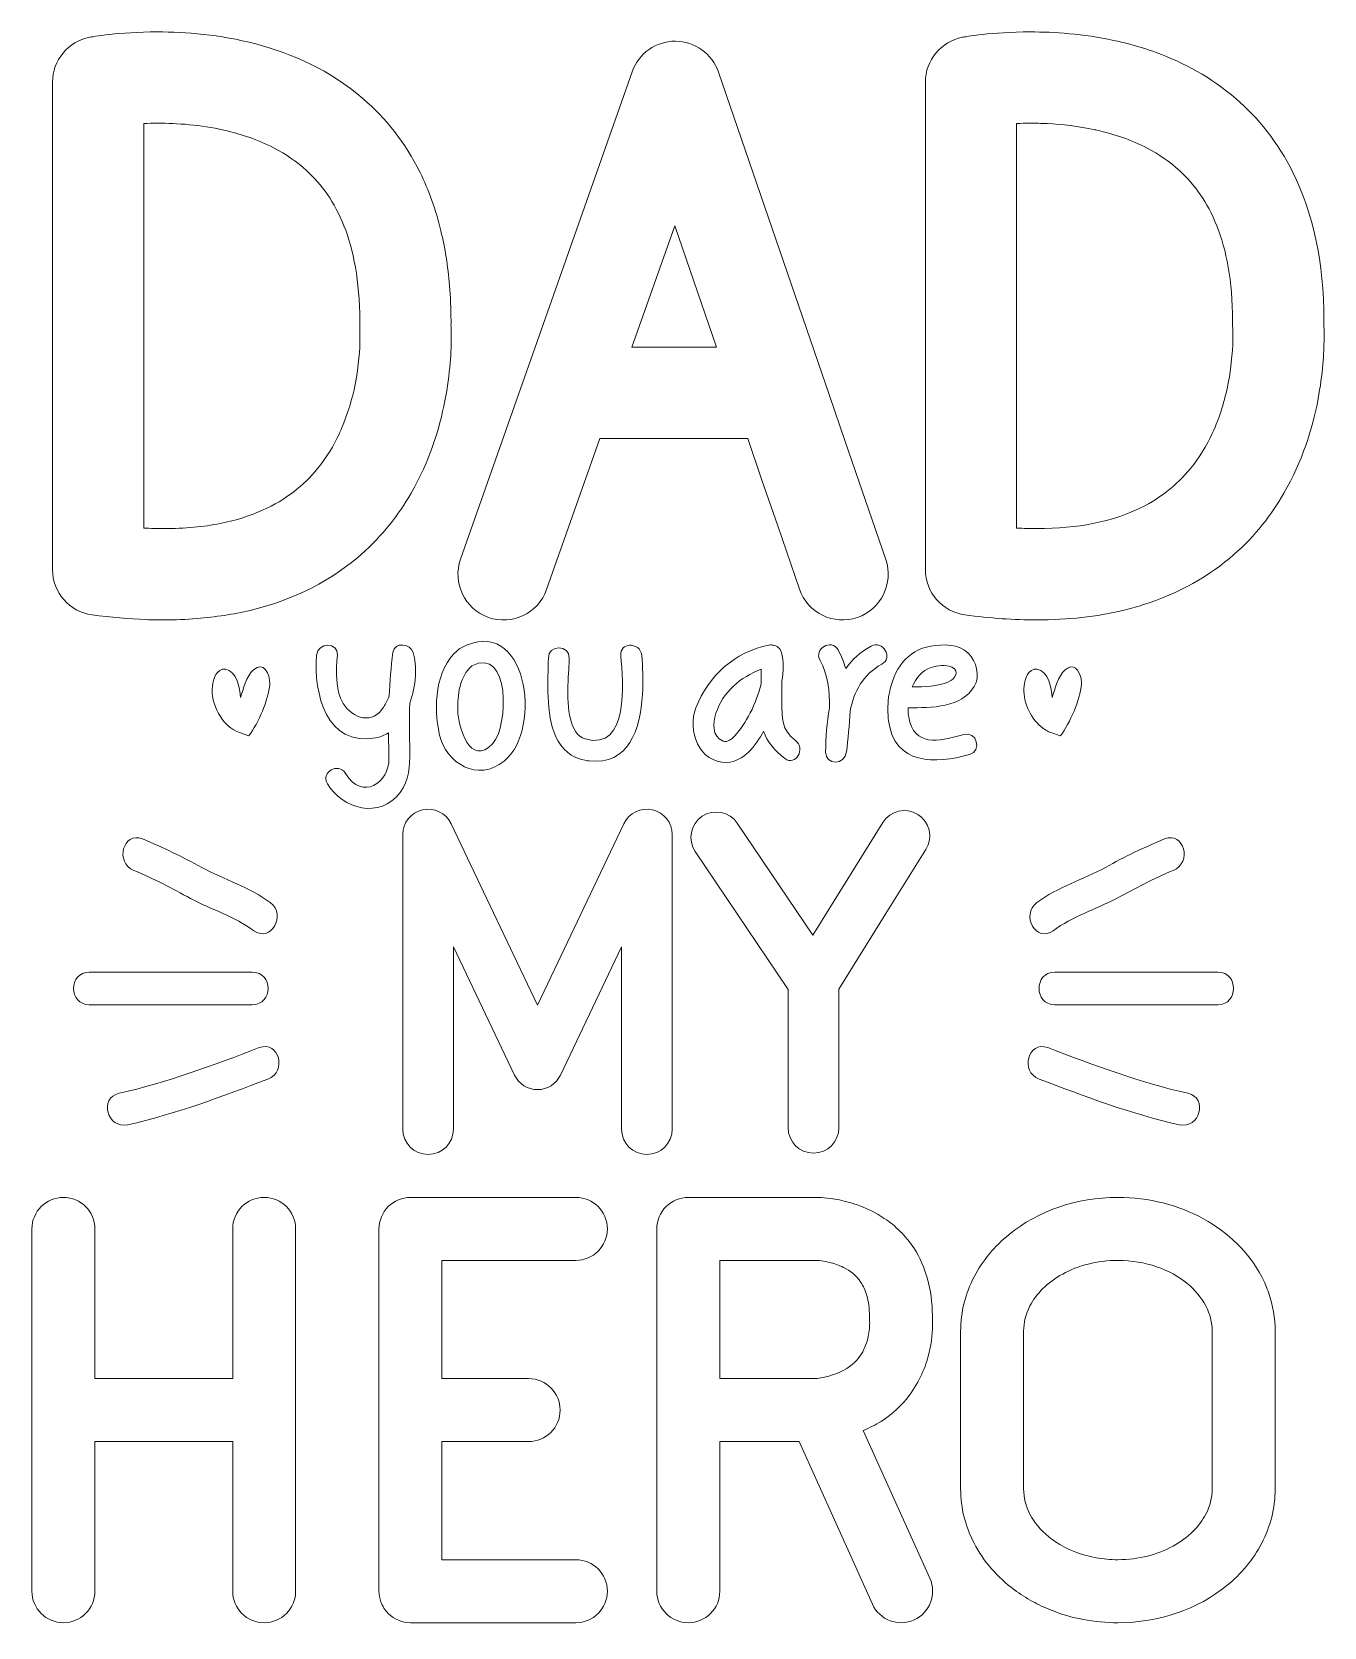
# Model space of a CAD drawing. Header units: millimetres. Extents: x -423 to 423, y -251 to 251.
# Drawn here: x 5.4 to 60.8, y -251 to -182.7 of the extents above; entities that cross this region are included whole.
import ezdxf

# ---------------------------------------------------------------- set-up
doc = ezdxf.new("R2010")
doc.units = ezdxf.units.MM
doc.header["$MEASUREMENT"] = 0
doc.layers.add('Layer 1', color=7, linetype='Continuous')

msp = doc.modelspace()

# ---------------------------------------------------------------- linework, layer by layer
at = {"layer": 'Layer 1', "color": 1, "lineweight": 20}
for points, knots in [([(12.4672, -207.8176), (13.2739, -207.7533), (14.0367, -207.6402), (14.747, -207.4703), (16.6989, -207.006), (18.2898, -206.1449), (19.5039, -205.0761), (20.416, -204.2759), (21.1165, -203.3685), (21.6461, -202.4521), (22.4414, -201.0753), (22.8623, -199.6817), (23.0946, -198.4948), (23.3256, -197.3064), (23.3672, -196.3182), (23.3676, -195.7266), (23.3676, -195.4954), (23.3609, -195.3304), (23.356, -195.233), (23.3563, -195.1774), (23.3571, -195.1221), (23.3571, -195.0648), (23.3571, -194.5416), (23.3323, -194.0405), (23.2921, -193.553), (23.2246, -192.7216), (23.0999, -191.9416), (22.9228, -191.2114), (22.7025, -190.3036), (22.4058, -189.4685), (22.0306, -188.7138), (21.3932, -187.4264), (20.5447, -186.3732), (19.5934, -185.5534), (18.1634, -184.3197), (16.5304, -183.6102), (14.989, -183.2052), (13.4438, -182.8002), (11.9747, -182.6909), (10.7756, -182.6898), (9.1071, -182.6909), (7.9574, -182.9057), (7.8727, -182.9209), (6.9504, -183.0951), (6.2803, -183.9035), (6.2803, -184.8422), (6.2803, -184.8422), (6.2803, -205.723), (6.2803, -205.723), (6.2803, -206.7027), (7.0017, -207.5288), (7.9729, -207.6609), (8.7833, -207.7709), (9.5554, -207.8379), (10.2923, -207.8652), (10.546, -207.8745), (10.7957, -207.8795), (11.0412, -207.8795), (11.5346, -207.8795), (12.0061, -207.8543), (12.4672, -207.8176)], [0, 0, 0, 0, 0.05, 0.05, 0.05, 0.1, 0.1, 0.1, 0.15, 0.15, 0.15, 0.2, 0.2, 0.2, 0.25, 0.25, 0.25, 0.3, 0.3, 0.3, 0.35, 0.35, 0.35, 0.4, 0.4, 0.4, 0.45, 0.45, 0.45, 0.5, 0.5, 0.5, 0.55, 0.55, 0.55, 0.6, 0.6, 0.6, 0.65, 0.65, 0.65, 0.7, 0.7, 0.7, 0.75, 0.75, 0.75, 0.8, 0.8, 0.8, 0.85, 0.85, 0.85, 0.9, 0.9, 0.9, 0.95, 0.95, 0.95, 1, 1, 1, 1]), ([(34.818, -184.4084), (34.5473, -183.6209), (33.8089, -183.0913), (32.9761, -183.0879), (32.1435, -183.0844), (31.4005, -183.608), (31.1236, -184.3935), (31.1236, -184.3935), (23.7657, -205.2742), (23.7657, -205.2742), (23.4066, -206.2927), (23.9411, -207.4095), (24.96, -207.7686), (25.9788, -208.1275), (27.0954, -207.5926), (27.4543, -206.5741), (27.4543, -206.5741), (29.7336, -200.1066), (29.7336, -200.1066), (29.7336, -200.1066), (36.0711, -200.1066), (36.0711, -200.1066), (36.0711, -200.1066), (36.6818, -201.8862), (36.6818, -201.8862), (36.6818, -201.8862), (37.3574, -203.8545), (37.3574, -203.8545), (37.3574, -203.8545), (38.286, -206.5589), (38.286, -206.5589), (38.6364, -207.5804), (39.7492, -208.1245), (40.7704, -207.7738), (41.7923, -207.4232), (42.336, -206.3107), (41.9853, -205.2891), (41.9853, -205.2891), (40.2526, -200.2411), (40.2526, -200.2411), (40.2526, -200.2411), (39.5764, -198.2711), (39.5764, -198.2711), (39.5764, -198.2711), (34.818, -184.4084), (34.818, -184.4084)], [0, 0, 0, 0, 0.0666667, 0.0666667, 0.0666667, 0.1333333, 0.1333333, 0.1333333, 0.2, 0.2, 0.2, 0.2666667, 0.2666667, 0.2666667, 0.3333333, 0.3333333, 0.3333333, 0.4, 0.4, 0.4, 0.4666667, 0.4666667, 0.4666667, 0.5333333, 0.5333333, 0.5333333, 0.6, 0.6, 0.6, 0.6666667, 0.6666667, 0.6666667, 0.7333333, 0.7333333, 0.7333333, 0.8, 0.8, 0.8, 0.8666667, 0.8666667, 0.8666667, 0.9333333, 0.9333333, 0.9333333, 1, 1, 1, 1]), ([(59.0504, -202.4528), (59.8454, -201.076), (60.2661, -199.6829), (60.4983, -198.4956), (60.5169, -198.404), (60.5315, -198.3157), (60.5462, -198.2262), (60.7337, -197.1594), (60.7714, -196.2732), (60.7714, -195.7271), (60.7714, -195.4959), (60.7651, -195.3309), (60.7599, -195.2332), (60.7606, -195.1776), (60.7606, -195.1223), (60.7606, -195.0643), (60.7625, -192.5409), (60.2878, -190.4314), (59.435, -188.7136), (58.7977, -187.4264), (57.9492, -186.3729), (56.9979, -185.5534), (55.9297, -184.6317), (54.7485, -184.0035), (53.577, -183.5751), (53.18, -183.4301), (52.784, -183.3077), (52.394, -183.2049), (52.1778, -183.1484), (51.9643, -183.0991), (51.752, -183.0532), (50.4441, -182.7731), (49.212, -182.6906), (48.1808, -182.6898), (46.5122, -182.6909), (45.3628, -182.9057), (45.278, -182.9209), (44.3557, -183.0951), (43.6855, -183.9035), (43.6855, -184.8422), (43.6855, -184.8422), (43.6855, -205.723), (43.6855, -205.723), (43.6855, -206.7027), (44.4072, -207.5288), (45.3781, -207.6609), (46.4674, -207.8087), (47.4882, -207.8793), (48.4465, -207.8793), (49.8036, -207.8795), (51.036, -207.7372), (52.1517, -207.4703), (52.4391, -207.4021), (52.7159, -207.3225), (52.9873, -207.2375), (54.5614, -206.7457), (55.8724, -205.988), (56.9079, -205.0763), (57.82, -204.2764), (58.5206, -203.3692), (59.0504, -202.4528)], [0, 0, 0, 0, 0.05, 0.05, 0.05, 0.1, 0.1, 0.1, 0.15, 0.15, 0.15, 0.2, 0.2, 0.2, 0.25, 0.25, 0.25, 0.3, 0.3, 0.3, 0.35, 0.35, 0.35, 0.4, 0.4, 0.4, 0.45, 0.45, 0.45, 0.5, 0.5, 0.5, 0.55, 0.55, 0.55, 0.6, 0.6, 0.6, 0.65, 0.65, 0.65, 0.7, 0.7, 0.7, 0.75, 0.75, 0.75, 0.8, 0.8, 0.8, 0.85, 0.85, 0.85, 0.9, 0.9, 0.9, 0.95, 0.95, 0.95, 1, 1, 1, 1]), ([(10.1914, -203.9437), (10.1914, -203.9437), (10.1914, -186.6132), (10.1914, -186.6132), (10.3765, -186.6062), (10.5691, -186.6008), (10.7756, -186.6011), (11.6229, -186.6005), (12.6281, -186.6737), (13.6227, -186.897), (14.3693, -187.064), (15.1075, -187.3142), (15.781, -187.6661), (16.2867, -187.9305), (16.7558, -188.2508), (17.18, -188.641), (17.8155, -189.2284), (18.358, -189.9684), (18.7687, -190.9936), (19.1759, -192.0181), (19.4453, -193.3412), (19.4458, -195.0648), (19.4458, -195.1293), (19.4453, -195.1968), (19.4449, -195.2672), (19.4449, -195.2672), (19.4494, -195.4168), (19.4494, -195.4168), (19.4494, -195.4168), (19.4499, -195.4251), (19.4499, -195.4251), (19.4504, -195.4341), (19.4513, -195.454), (19.4531, -195.4959), (19.4548, -195.5487), (19.4563, -195.6267), (19.4563, -195.7266), (19.4563, -195.7591), (19.4557, -195.7974), (19.4553, -195.834), (19.4504, -196.2595), (19.4106, -196.9715), (19.2475, -197.7881), (19.1287, -198.3875), (18.939, -199.039), (18.6651, -199.6754), (18.6346, -199.7459), (18.6082, -199.8173), (18.5756, -199.8872), (18.3309, -200.4145), (18.0239, -200.9252), (17.6401, -201.3942), (17.343, -201.7556), (17.0021, -202.0936), (16.6003, -202.4005), (16.221, -202.6906), (15.7869, -202.9538), (15.2808, -203.1815), (14.7607, -203.4141), (14.1603, -203.6102), (13.4618, -203.7485), (12.76, -203.8874), (11.9593, -203.968), (11.0412, -203.9686), (10.7693, -203.9686), (10.4837, -203.9586), (10.1914, -203.9437)], [0, 0, 0, 0, 0.0454545, 0.0454545, 0.0454545, 0.0909091, 0.0909091, 0.0909091, 0.1363636, 0.1363636, 0.1363636, 0.1818182, 0.1818182, 0.1818182, 0.2272727, 0.2272727, 0.2272727, 0.2727273, 0.2727273, 0.2727273, 0.3181818, 0.3181818, 0.3181818, 0.3636364, 0.3636364, 0.3636364, 0.4090909, 0.4090909, 0.4090909, 0.4545455, 0.4545455, 0.4545455, 0.5, 0.5, 0.5, 0.5454545, 0.5454545, 0.5454545, 0.5909091, 0.5909091, 0.5909091, 0.6363636, 0.6363636, 0.6363636, 0.6818182, 0.6818182, 0.6818182, 0.7272727, 0.7272727, 0.7272727, 0.7727273, 0.7727273, 0.7727273, 0.8181818, 0.8181818, 0.8181818, 0.8636364, 0.8636364, 0.8636364, 0.9090909, 0.9090909, 0.9090909, 0.9545455, 0.9545455, 0.9545455, 1, 1, 1, 1]), ([(56.6515, -197.7891), (56.5191, -198.4548), (56.306, -199.1859), (55.9797, -199.8879), (55.735, -200.4153), (55.4281, -200.9257), (55.0443, -201.3947), (54.4664, -202.0975), (53.7272, -202.7128), (52.6855, -203.1818), (51.643, -203.6476), (50.2784, -203.9677), (48.4465, -203.9684), (48.1748, -203.9684), (47.8889, -203.9586), (47.5966, -203.9435), (47.5966, -203.9435), (47.5966, -186.6132), (47.5966, -186.6132), (47.7818, -186.6062), (47.9744, -186.6008), (48.1808, -186.6011), (48.4093, -186.6008), (48.6508, -186.6075), (48.8992, -186.6195), (49.5432, -186.6511), (50.2408, -186.7301), (50.9368, -186.8802), (50.9672, -186.8866), (50.9973, -186.8904), (51.0276, -186.897), (51.7739, -187.064), (52.5121, -187.314), (53.1852, -187.6661), (53.6911, -187.9303), (54.1607, -188.2506), (54.5846, -188.6408), (55.2198, -189.2282), (55.7625, -189.9681), (56.1724, -190.9933), (56.5802, -192.0176), (56.8496, -193.3406), (56.8496, -195.0643), (56.8496, -195.1275), (56.8494, -195.1946), (56.8487, -195.2649), (56.8487, -195.2649), (56.8533, -195.4166), (56.8533, -195.4166), (56.8533, -195.4166), (56.8536, -195.4251), (56.8536, -195.4251), (56.8543, -195.4339), (56.8553, -195.454), (56.8571, -195.4959), (56.8588, -195.5489), (56.8603, -195.6269), (56.8603, -195.7271), (56.861, -196.1337), (56.8286, -196.9019), (56.6515, -197.7891)], [0, 0, 0, 0, 0.05, 0.05, 0.05, 0.1, 0.1, 0.1, 0.15, 0.15, 0.15, 0.2, 0.2, 0.2, 0.25, 0.25, 0.25, 0.3, 0.3, 0.3, 0.35, 0.35, 0.35, 0.4, 0.4, 0.4, 0.45, 0.45, 0.45, 0.5, 0.5, 0.5, 0.55, 0.55, 0.55, 0.6, 0.6, 0.6, 0.65, 0.65, 0.65, 0.7, 0.7, 0.7, 0.75, 0.75, 0.75, 0.8, 0.8, 0.8, 0.85, 0.85, 0.85, 0.9, 0.9, 0.9, 0.95, 0.95, 0.95, 1, 1, 1, 1]), ([(31.1117, -196.1954), (31.1117, -196.1954), (32.9437, -190.9958), (32.9437, -190.9958), (32.9437, -190.9958), (34.7283, -196.1954), (34.7283, -196.1954), (34.7283, -196.1954), (31.1117, -196.1954), (31.1117, -196.1954)], [0, 0, 0, 0, 0.3333333, 0.3333333, 0.3333333, 0.6666667, 0.6666667, 0.6666667, 1, 1, 1, 1]), ([(22.856, -212.7633), (23.134, -214.0502), (24.5238, -214.8339), (25.6321, -213.9283), (27.3334, -212.538), (26.5923, -207.5492), (23.7652, -209.084), (23.7126, -209.1128), (23.6724, -209.1477), (23.6393, -209.1851), (22.6664, -209.9815), (22.6121, -211.6331), (22.856, -212.7633)], [0, 0, 0, 0, 0.25, 0.25, 0.25, 0.5, 0.5, 0.5, 0.75, 0.75, 0.75, 1, 1, 1, 1]), ([(21.7331, -209.2726), (21.6142, -208.888), (20.9341, -208.8043), (20.8698, -209.2726), (20.7838, -209.8991), (20.7318, -210.5239), (20.7014, -211.1509), (20.6344, -211.3103), (20.5576, -211.4635), (20.4751, -211.6032), (20.0168, -212.3802), (19.1394, -212.11), (18.7366, -211.4547), (18.3757, -210.8681), (18.439, -210.0457), (18.4889, -209.3914), (18.5325, -208.8153), (17.6368, -208.8195), (17.5934, -209.3914), (17.4676, -211.044), (18.0151, -213.3106), (20.1382, -212.9318), (20.3333, -212.8969), (20.5103, -212.8191), (20.6725, -212.7136), (20.6785, -213.0791), (20.6923, -213.4442), (20.6974, -213.8097), (20.7129, -214.8467), (19.5536, -215.648), (18.8338, -214.4505), (18.5365, -213.9565), (17.7624, -214.4065), (18.0604, -214.9029), (18.6995, -215.9657), (20.3166, -216.4416), (21.1754, -215.2703), (21.5638, -214.7402), (21.5981, -214.1556), (21.5886, -213.515), (21.5786, -212.8206), (21.5699, -212.1313), (21.588, -211.4429), (21.8585, -210.7003), (21.9098, -209.8451), (21.7331, -209.2726)], [0, 0, 0, 0, 0.0666667, 0.0666667, 0.0666667, 0.1333333, 0.1333333, 0.1333333, 0.2, 0.2, 0.2, 0.2666667, 0.2666667, 0.2666667, 0.3333333, 0.3333333, 0.3333333, 0.4, 0.4, 0.4, 0.4666667, 0.4666667, 0.4666667, 0.5333333, 0.5333333, 0.5333333, 0.6, 0.6, 0.6, 0.6666667, 0.6666667, 0.6666667, 0.7333333, 0.7333333, 0.7333333, 0.8, 0.8, 0.8, 0.8666667, 0.8666667, 0.8666667, 0.9333333, 0.9333333, 0.9333333, 1, 1, 1, 1]), ([(24.2511, -209.8408), (25.8927, -208.997), (25.8336, -212.4311), (25.1461, -213.1747), (24.1761, -214.2244), (23.66, -212.4331), (23.6438, -211.7687), (23.6273, -211.0958), (23.7206, -210.3048), (24.2511, -209.8408)], [0, 0, 0, 0, 0.3333333, 0.3333333, 0.3333333, 0.6666667, 0.6666667, 0.6666667, 1, 1, 1, 1]), ([(31.5282, -209.3914), (31.5009, -209.0914), (31.2401, -208.9494), (31.0063, -208.9646), (30.7962, -208.9785), (30.6077, -209.1191), (30.6327, -209.3914), (30.6337, -209.4021), (30.6347, -209.4146), (30.6357, -209.4255), (30.7317, -210.4892), (30.9926, -213.5137), (29.1098, -212.9762), (28.7642, -212.8775), (28.5742, -212.5435), (28.4718, -212.1161), (28.2669, -211.2618), (28.419, -210.0277), (28.4229, -209.5109), (28.4273, -208.9331), (27.5317, -208.9336), (27.5276, -209.5109), (27.5206, -210.4419), (27.3943, -211.9012), (27.8518, -212.8872), (28.0908, -213.4025), (28.4868, -213.7908), (29.1484, -213.9017), (29.1913, -213.9087), (29.2319, -213.9124), (29.2732, -213.9175), (30.9674, -214.123), (31.4652, -212.5662), (31.5598, -211.0776), (31.5991, -210.4596), (31.5697, -209.8537), (31.5282, -209.3914)], [0, 0, 0, 0, 0.0833333, 0.0833333, 0.0833333, 0.1666667, 0.1666667, 0.1666667, 0.25, 0.25, 0.25, 0.3333333, 0.3333333, 0.3333333, 0.4166667, 0.4166667, 0.4166667, 0.5, 0.5, 0.5, 0.5833333, 0.5833333, 0.5833333, 0.6666667, 0.6666667, 0.6666667, 0.75, 0.75, 0.75, 0.8333333, 0.8333333, 0.8333333, 0.9166667, 0.9166667, 0.9166667, 1, 1, 1, 1]), ([(37.5208, -209.2726), (37.4689, -209.0824), (37.3241, -208.9838), (37.1671, -208.9611), (37.107, -208.9476), (37.0413, -208.9459), (36.9702, -208.9598), (35.5075, -209.2459), (34.3961, -210.2687), (33.8491, -211.6389), (33.463, -212.6045), (33.9956, -214.0243), (35.182, -213.9792), (35.8991, -213.952), (36.4076, -213.2819), (36.7507, -212.6452), (36.9049, -213.112), (37.2189, -213.4786), (37.6662, -213.8138), (38.1288, -214.1609), (38.5741, -213.3828), (38.1183, -213.0409), (37.5137, -212.5874), (37.5366, -212.0847), (37.5366, -211.3983), (37.5366, -211.0991), (37.5366, -210.7995), (37.5366, -210.4999), (37.6111, -210.0788), (37.6256, -209.6565), (37.5208, -209.2726)], [0, 0, 0, 0, 0.1, 0.1, 0.1, 0.2, 0.2, 0.2, 0.3, 0.3, 0.3, 0.4, 0.4, 0.4, 0.5, 0.5, 0.5, 0.6, 0.6, 0.6, 0.7, 0.7, 0.7, 0.8, 0.8, 0.8, 0.9, 0.9, 0.9, 1, 1, 1, 1]), ([(39.4092, -213.5356), (39.4023, -214.1265), (40.2407, -214.0941), (40.3046, -213.5356), (40.3684, -212.9789), (40.4377, -212.3838), (40.4551, -211.7875), (40.6274, -210.9603), (40.9987, -210.2148), (41.8119, -209.7783), (42.3202, -209.5046), (41.8682, -208.7317), (41.3598, -209.005), (40.894, -209.2553), (40.541, -209.5846), (40.2693, -209.9647), (40.191, -209.6878), (40.0854, -209.4197), (39.943, -209.1654), (39.661, -208.6618), (38.8874, -209.1131), (39.1697, -209.6175), (39.506, -210.2183), (39.592, -210.9374), (39.5782, -211.6628), (39.4564, -212.2719), (39.4167, -212.9135), (39.4092, -213.5356)], [0, 0, 0, 0, 0.1111111, 0.1111111, 0.1111111, 0.2222222, 0.2222222, 0.2222222, 0.3333333, 0.3333333, 0.3333333, 0.4444444, 0.4444444, 0.4444444, 0.5555556, 0.5555556, 0.5555556, 0.6666667, 0.6666667, 0.6666667, 0.7777778, 0.7777778, 0.7777778, 0.8888889, 0.8888889, 0.8888889, 1, 1, 1, 1]), ([(45.7752, -210.7335), (46.0418, -210.2774), (45.8767, -209.6564), (45.5197, -209.3059), (45.1062, -208.9013), (44.4505, -208.912), (43.9237, -208.9985), (42.8825, -209.1691), (42.3222, -210.0434), (42.1426, -211.0049), (42.1179, -211.0679), (42.1069, -211.1367), (42.1097, -211.2053), (42.0656, -211.5412), (42.0659, -211.8821), (42.1077, -212.2033), (42.3537, -214.0932), (44.1234, -214.061), (45.5698, -213.6486), (46.124, -213.4905), (45.888, -212.6264), (45.3312, -212.7853), (44.4929, -213.0243), (43.3457, -213.3667), (43.0228, -212.2584), (42.968, -212.0707), (42.9425, -211.8578), (42.945, -211.6394), (43.9439, -211.6506), (45.2506, -211.6318), (45.7752, -210.7335)], [0, 0, 0, 0, 0.1, 0.1, 0.1, 0.2, 0.2, 0.2, 0.3, 0.3, 0.3, 0.4, 0.4, 0.4, 0.5, 0.5, 0.5, 0.6, 0.6, 0.6, 0.7, 0.7, 0.7, 0.8, 0.8, 0.8, 0.9, 0.9, 0.9, 1, 1, 1, 1]), ([(14.6956, -212.8418), (15.1086, -212.297), (15.5245, -211.2962), (15.5967, -210.636), (15.599, -210.1798), (15.3293, -209.6317), (14.894, -210.0162), (14.5738, -210.2884), (14.4561, -210.8571), (14.34, -211.1984), (14.3193, -210.8105), (14.1868, -210.0807), (13.6858, -209.9863), (13.3217, -209.9389), (13.159, -210.4165), (13.135, -210.7128), (13.0391, -211.4414), (13.5353, -212.4473), (14.2859, -212.7022), (14.2859, -212.7022), (14.6956, -212.8418), (14.6956, -212.8418)], [0, 0, 0, 0, 0.1428571, 0.1428571, 0.1428571, 0.2857143, 0.2857143, 0.2857143, 0.4285714, 0.4285714, 0.4285714, 0.5714286, 0.5714286, 0.5714286, 0.7142857, 0.7142857, 0.7142857, 0.8571429, 0.8571429, 0.8571429, 1, 1, 1, 1]), ([(49.4764, -212.8418), (49.8899, -212.297), (50.3057, -211.2962), (50.3776, -210.636), (50.3783, -210.5555), (50.3696, -210.4723), (50.3539, -210.3918), (50.2799, -210.0154), (50.0332, -209.6995), (49.675, -210.0162), (49.3543, -210.2884), (49.2364, -210.8571), (49.1209, -211.1984), (49.1001, -210.8105), (48.968, -210.0807), (48.4661, -209.9863), (48.1025, -209.9389), (47.9405, -210.4165), (47.9159, -210.7128), (47.8401, -211.2897), (48.1384, -212.0343), (48.6368, -212.4485), (48.7684, -212.5574), (48.9102, -212.6489), (49.0666, -212.7022), (49.0666, -212.7022), (49.4764, -212.8418), (49.4764, -212.8418)], [0, 0, 0, 0, 0.1111111, 0.1111111, 0.1111111, 0.2222222, 0.2222222, 0.2222222, 0.3333333, 0.3333333, 0.3333333, 0.4444444, 0.4444444, 0.4444444, 0.5555556, 0.5555556, 0.5555556, 0.6666667, 0.6666667, 0.6666667, 0.7777778, 0.7777778, 0.7777778, 0.8888889, 0.8888889, 0.8888889, 1, 1, 1, 1]), ([(36.6413, -210.6144), (36.4596, -211.4536), (35.9721, -212.3498), (35.523, -212.8378), (35.4086, -212.9622), (35.2016, -213.1488), (35.0148, -213.0697), (34.52, -212.8585), (34.5848, -212.2915), (34.712, -211.877), (34.9872, -210.9804), (35.7782, -210.317), (36.6413, -209.9915), (36.6413, -210.1992), (36.6413, -210.4067), (36.6413, -210.6144)], [0, 0, 0, 0, 0.2, 0.2, 0.2, 0.4, 0.4, 0.4, 0.6, 0.6, 0.6, 0.8, 0.8, 0.8, 1, 1, 1, 1]), ([(43.9292, -209.919), (44.1951, -209.8308), (44.5463, -209.786), (44.8117, -209.9011), (45.1897, -210.0651), (44.948, -210.4227), (44.6799, -210.5318), (44.2004, -210.7265), (43.6529, -210.7485), (43.1217, -210.7454), (43.2805, -210.3626), (43.5476, -210.0459), (43.9292, -209.919)], [0, 0, 0, 0, 0.25, 0.25, 0.25, 0.5, 0.5, 0.5, 0.75, 0.75, 0.75, 1, 1, 1, 1]), ([(23.3575, -216.6068), (23.1389, -216.1482), (22.6329, -215.9025), (22.1369, -216.0143), (21.6406, -216.1265), (21.2898, -216.5661), (21.2898, -217.0745), (21.2898, -217.0745), (21.2898, -229.6913), (21.2898, -229.6913), (21.2898, -230.2916), (21.7762, -230.7784), (22.3767, -230.7784), (22.977, -230.7784), (23.4634, -230.2916), (23.4634, -229.6913), (23.4634, -229.6913), (23.4634, -221.8817), (23.4634, -221.8817), (23.4634, -221.8817), (26.0821, -227.3792), (26.0821, -227.3792), (26.2623, -227.7576), (26.6441, -227.9981), (27.0633, -227.9981), (27.4827, -227.9981), (27.8639, -227.7576), (28.0444, -227.3792), (28.0444, -227.3792), (30.6636, -221.8817), (30.6636, -221.8817), (30.6636, -221.8817), (30.6636, -229.6913), (30.6636, -229.6913), (30.6636, -230.2916), (31.1501, -230.7784), (31.7504, -230.7784), (32.3506, -230.7784), (32.8373, -230.2916), (32.8373, -229.6913), (32.8373, -229.6913), (32.8373, -217.0745), (32.8373, -217.0745), (32.8373, -216.5661), (32.4861, -216.1265), (31.99, -216.0143), (31.494, -215.9025), (30.9881, -216.1482), (30.7691, -216.6068), (30.7691, -216.6068), (27.0633, -224.3852), (27.0633, -224.3852), (27.0633, -224.3852), (24.7512, -219.5327), (24.7512, -219.5327), (24.7512, -219.5327), (23.9164, -217.7801), (23.9164, -217.7801), (23.9164, -217.7801), (23.3575, -216.6068), (23.3575, -216.6068)], [0, 0, 0, 0, 0.05, 0.05, 0.05, 0.1, 0.1, 0.1, 0.15, 0.15, 0.15, 0.2, 0.2, 0.2, 0.25, 0.25, 0.25, 0.3, 0.3, 0.3, 0.35, 0.35, 0.35, 0.4, 0.4, 0.4, 0.45, 0.45, 0.45, 0.5, 0.5, 0.5, 0.55, 0.55, 0.55, 0.6, 0.6, 0.6, 0.65, 0.65, 0.65, 0.7, 0.7, 0.7, 0.75, 0.75, 0.75, 0.8, 0.8, 0.8, 0.85, 0.85, 0.85, 0.9, 0.9, 0.9, 0.95, 0.95, 0.95, 1, 1, 1, 1]), ([(41.9919, -220.4597), (41.9919, -220.4597), (43.7059, -217.7086), (43.7059, -217.7086), (44.0234, -217.1996), (43.868, -216.5297), (43.3582, -216.212), (42.8491, -215.8949), (42.1787, -216.0499), (41.8614, -216.5597), (41.8614, -216.5597), (38.855, -221.3841), (38.855, -221.3841), (38.855, -221.3841), (35.6255, -216.5865), (35.6255, -216.5865), (35.2903, -216.0882), (34.6149, -215.9569), (34.117, -216.2918), (33.6192, -216.6274), (33.4874, -217.3023), (33.8226, -217.8005), (33.8226, -217.8005), (33.8221, -217.8005), (33.8221, -217.8005), (33.8221, -217.8005), (37.803, -223.714), (37.803, -223.714), (37.803, -223.714), (37.803, -229.6319), (37.803, -229.6319), (37.803, -230.2323), (38.2895, -230.7191), (38.8899, -230.7191), (39.4902, -230.7191), (39.9767, -230.2323), (39.9767, -229.6319), (39.9767, -229.6319), (39.9767, -223.693), (39.9767, -223.693), (39.9767, -223.693), (41.9919, -220.4597), (41.9919, -220.4597)], [0, 0, 0, 0, 0.0714286, 0.0714286, 0.0714286, 0.1428571, 0.1428571, 0.1428571, 0.2142857, 0.2142857, 0.2142857, 0.2857143, 0.2857143, 0.2857143, 0.3571429, 0.3571429, 0.3571429, 0.4285714, 0.4285714, 0.4285714, 0.5, 0.5, 0.5, 0.5714286, 0.5714286, 0.5714286, 0.6428571, 0.6428571, 0.6428571, 0.7142857, 0.7142857, 0.7142857, 0.7857143, 0.7857143, 0.7857143, 0.8571429, 0.8571429, 0.8571429, 0.9285714, 0.9285714, 0.9285714, 1, 1, 1, 1]), ([(10.1368, -217.2621), (9.3002, -216.9259), (8.9408, -218.2778), (9.7655, -218.6089), (10.611, -218.9489), (11.3965, -219.3777), (12.196, -219.8096), (13.096, -220.2964), (14.0798, -220.5739), (14.9062, -221.1927), (15.6282, -221.7331), (16.3232, -220.5197), (15.6115, -219.9869), (14.7223, -219.3209), (13.6425, -219.005), (12.6716, -218.4793), (11.8412, -218.0303), (11.0137, -217.6149), (10.1368, -217.2621)], [0, 0, 0, 0, 0.1666667, 0.1666667, 0.1666667, 0.3333333, 0.3333333, 0.3333333, 0.5, 0.5, 0.5, 0.6666667, 0.6666667, 0.6666667, 0.8333333, 0.8333333, 0.8333333, 1, 1, 1, 1]), ([(53.9348, -217.2621), (53.0588, -217.6143), (52.2267, -218.0238), (51.4006, -218.4793), (50.4317, -219.0128), (49.3513, -219.3196), (48.4601, -219.9869), (47.7486, -220.5202), (48.4434, -221.7331), (49.1654, -221.1927), (49.9893, -220.5752), (50.972, -220.2843), (51.8761, -219.8096), (52.6817, -219.3872), (53.459, -218.9502), (54.3062, -218.6089), (55.1308, -218.2772), (54.7712, -216.9259), (53.9348, -217.2621)], [0, 0, 0, 0, 0.1666667, 0.1666667, 0.1666667, 0.3333333, 0.3333333, 0.3333333, 0.5, 0.5, 0.5, 0.6666667, 0.6666667, 0.6666667, 0.8333333, 0.8333333, 0.8333333, 1, 1, 1, 1]), ([(7.8554, -224.3616), (10.1834, -224.3616), (12.5115, -224.3616), (14.8394, -224.3616), (15.7403, -224.3616), (15.7403, -222.9644), (14.8394, -222.9644), (12.5115, -222.9644), (10.1834, -222.9644), (7.8554, -222.9644), (6.9548, -222.9644), (6.9548, -224.3616), (7.8554, -224.3616)], [0, 0, 0, 0, 0.25, 0.25, 0.25, 0.5, 0.5, 0.5, 0.75, 0.75, 0.75, 1, 1, 1, 1]), ([(49.2317, -224.3616), (51.5598, -224.3616), (53.8877, -224.3616), (56.2161, -224.3616), (57.1168, -224.3616), (57.1168, -222.9644), (56.2161, -222.9644), (53.8877, -222.9644), (51.5598, -222.9644), (49.2317, -222.9644), (48.331, -222.9644), (48.331, -224.3616), (49.2317, -224.3616)], [0, 0, 0, 0, 0.25, 0.25, 0.25, 0.5, 0.5, 0.5, 0.75, 0.75, 0.75, 1, 1, 1, 1]), ([(9.508, -229.5037), (11.5296, -229.0533), (13.5804, -228.282), (15.514, -227.5483), (16.3477, -227.2325), (15.9863, -225.8813), (15.1427, -226.2015), (13.209, -226.9352), (11.1583, -227.7065), (9.1366, -228.157), (8.2574, -228.3528), (8.6306, -229.6996), (9.508, -229.5037)], [0, 0, 0, 0, 0.25, 0.25, 0.25, 0.5, 0.5, 0.5, 0.75, 0.75, 0.75, 1, 1, 1, 1]), ([(48.5573, -227.5483), (50.4912, -228.282), (52.5415, -229.0533), (54.5633, -229.5037), (55.4408, -229.6996), (55.8136, -228.3528), (54.9346, -228.157), (52.9128, -227.7065), (50.8625, -226.9352), (48.9287, -226.2015), (48.0848, -225.8819), (47.7237, -227.2325), (48.5573, -227.5483)], [0, 0, 0, 0, 0.25, 0.25, 0.25, 0.5, 0.5, 0.5, 0.75, 0.75, 0.75, 1, 1, 1, 1]), ([(8.0952, -233.9664), (8.0952, -233.2213), (7.4909, -232.6171), (6.7458, -232.6171), (6.0001, -232.6171), (5.3962, -233.2213), (5.3962, -233.9664), (5.3962, -233.9664), (5.3962, -249.486), (5.3962, -249.486), (5.3962, -250.2312), (6.0001, -250.8353), (6.7458, -250.8353), (7.4909, -250.8353), (8.0952, -250.2312), (8.0952, -249.486), (8.0952, -249.486), (8.0952, -243.0742), (8.0952, -243.0742), (8.0952, -243.0742), (14.0003, -243.0742), (14.0003, -243.0742), (14.0003, -243.0742), (14.0003, -249.486), (14.0003, -249.486), (14.0003, -250.2312), (14.6044, -250.8353), (15.35, -250.8353), (16.0952, -250.8353), (16.6995, -250.2312), (16.6995, -249.486), (16.6995, -249.486), (16.6995, -233.9664), (16.6995, -233.9664), (16.6995, -233.2213), (16.0952, -232.6171), (15.35, -232.6171), (14.6044, -232.6171), (14.0003, -233.2213), (14.0003, -233.9664), (14.0003, -233.9664), (14.0003, -240.3749), (14.0003, -240.3749), (14.0003, -240.3749), (8.0952, -240.3749), (8.0952, -240.3749), (8.0952, -240.3749), (8.0952, -233.9664), (8.0952, -233.9664)], [0, 0, 0, 0, 0.0625, 0.0625, 0.0625, 0.125, 0.125, 0.125, 0.1875, 0.1875, 0.1875, 0.25, 0.25, 0.25, 0.3125, 0.3125, 0.3125, 0.375, 0.375, 0.375, 0.4375, 0.4375, 0.4375, 0.5, 0.5, 0.5, 0.5625, 0.5625, 0.5625, 0.625, 0.625, 0.625, 0.6875, 0.6875, 0.6875, 0.75, 0.75, 0.75, 0.8125, 0.8125, 0.8125, 0.875, 0.875, 0.875, 0.9375, 0.9375, 0.9375, 1, 1, 1, 1]), ([(25.7479, -240.3775), (25.7479, -240.3775), (22.9697, -240.3775), (22.9697, -240.3775), (22.9697, -240.3775), (22.9697, -235.3145), (22.9697, -235.3145), (22.9697, -235.3145), (28.7061, -235.3145), (28.7061, -235.3145), (29.4512, -235.3145), (30.0556, -234.7103), (30.0556, -233.9645), (30.0556, -233.2194), (29.4512, -232.6152), (28.7061, -232.6152), (28.7061, -232.6152), (21.6199, -232.6152), (21.6199, -232.6152), (21.2649, -232.6152), (20.9169, -232.7594), (20.6657, -233.0107), (20.4143, -233.2615), (20.2705, -233.6091), (20.2705, -233.9645), (20.2705, -233.9645), (20.2705, -249.486), (20.2705, -249.486), (20.2705, -249.6404), (20.3024, -249.7922), (20.354, -249.9371), (20.4208, -250.124), (20.524, -250.2982), (20.6657, -250.4398), (20.9169, -250.6911), (21.2649, -250.8353), (21.6199, -250.8353), (21.6199, -250.8353), (28.7061, -250.8353), (28.7061, -250.8353), (29.4512, -250.8353), (30.0556, -250.2312), (30.0556, -249.486), (30.0556, -248.7402), (29.4512, -248.136), (28.7061, -248.136), (28.7061, -248.136), (22.9697, -248.136), (22.9697, -248.136), (22.9697, -248.136), (22.9697, -243.0762), (22.9697, -243.0762), (22.9697, -243.0762), (26.6814, -243.0762), (26.6814, -243.0762), (27.4266, -243.0762), (28.031, -242.472), (28.031, -241.7268), (28.031, -241.3613), (27.8845, -241.0309), (27.6485, -240.7877), (27.403, -240.5357), (27.061, -240.3775), (26.6814, -240.3775), (26.6814, -240.3775), (25.7479, -240.3775), (25.7479, -240.3775)], [0, 0, 0, 0, 0.0454545, 0.0454545, 0.0454545, 0.0909091, 0.0909091, 0.0909091, 0.1363636, 0.1363636, 0.1363636, 0.1818182, 0.1818182, 0.1818182, 0.2272727, 0.2272727, 0.2272727, 0.2727273, 0.2727273, 0.2727273, 0.3181818, 0.3181818, 0.3181818, 0.3636364, 0.3636364, 0.3636364, 0.4090909, 0.4090909, 0.4090909, 0.4545455, 0.4545455, 0.4545455, 0.5, 0.5, 0.5, 0.5454545, 0.5454545, 0.5454545, 0.5909091, 0.5909091, 0.5909091, 0.6363636, 0.6363636, 0.6363636, 0.6818182, 0.6818182, 0.6818182, 0.7272727, 0.7272727, 0.7272727, 0.7727273, 0.7727273, 0.7727273, 0.8181818, 0.8181818, 0.8181818, 0.8636364, 0.8636364, 0.8636364, 0.9090909, 0.9090909, 0.9090909, 0.9545455, 0.9545455, 0.9545455, 1, 1, 1, 1]), ([(32.5715, -233.0107), (32.3204, -233.2615), (32.1766, -233.6091), (32.1766, -233.9645), (32.1766, -233.9645), (32.1766, -249.486), (32.1766, -249.486), (32.1766, -250.2312), (32.7805, -250.8353), (33.5261, -250.8353), (34.2712, -250.8353), (34.8756, -250.2312), (34.8756, -249.486), (34.8756, -249.486), (34.8756, -243.0742), (34.8756, -243.0742), (34.8756, -243.0742), (38.2781, -243.0742), (38.2781, -243.0742), (38.2781, -243.0742), (41.4161, -250.0398), (41.4161, -250.0398), (41.7227, -250.7199), (42.5216, -251.0223), (43.201, -250.716), (43.8808, -250.4097), (44.1833, -249.611), (43.8772, -248.9316), (43.8772, -248.9316), (41.0248, -242.6003), (41.0248, -242.6003), (41.2962, -242.4841), (41.5555, -242.3572), (41.7875, -242.2085), (42.2837, -241.8914), (42.6832, -241.5074), (42.9886, -241.1048), (43.4482, -240.5), (43.6972, -239.8646), (43.8336, -239.3191), (43.9693, -238.7717), (43.996, -238.3073), (43.9965, -237.9978), (43.9965, -237.853), (43.9905, -237.7465), (43.985, -237.6769), (43.9808, -236.5439), (43.6937, -235.5722), (43.2117, -234.8232), (42.8486, -234.2535), (42.3881, -233.8229), (41.9251, -233.5128), (41.2265, -233.0464), (40.5295, -232.8353), (40.0014, -232.7262), (39.4724, -232.619), (39.1037, -232.6158), (39.0377, -232.6152), (39.0377, -232.6152), (33.5261, -232.6152), (33.5261, -232.6152), (33.1705, -232.6152), (32.8228, -232.7594), (32.5715, -233.0107)], [0, 0, 0, 0, 0.047619, 0.047619, 0.047619, 0.0952381, 0.0952381, 0.0952381, 0.1428571, 0.1428571, 0.1428571, 0.1904762, 0.1904762, 0.1904762, 0.2380952, 0.2380952, 0.2380952, 0.2857143, 0.2857143, 0.2857143, 0.3333333, 0.3333333, 0.3333333, 0.3809524, 0.3809524, 0.3809524, 0.4285714, 0.4285714, 0.4285714, 0.4761905, 0.4761905, 0.4761905, 0.5238095, 0.5238095, 0.5238095, 0.5714286, 0.5714286, 0.5714286, 0.6190476, 0.6190476, 0.6190476, 0.6666667, 0.6666667, 0.6666667, 0.7142857, 0.7142857, 0.7142857, 0.7619048, 0.7619048, 0.7619048, 0.8095238, 0.8095238, 0.8095238, 0.8571429, 0.8571429, 0.8571429, 0.9047619, 0.9047619, 0.9047619, 0.952381, 0.952381, 0.952381, 1, 1, 1, 1]), ([(58.4, -236.7245), (58.3165, -236.482), (58.217, -236.2459), (58.0994, -236.0207), (57.5489, -234.9648), (56.6644, -234.1176), (55.5991, -233.5313), (54.5319, -232.945), (53.2741, -232.6158), (51.9349, -232.6152), (50.1493, -232.6171), (48.5084, -233.199), (47.2716, -234.2025), (46.6539, -234.7052), (46.1367, -235.3177), (45.7706, -236.0207), (45.4048, -236.7232), (45.1945, -237.52), (45.1949, -238.3507), (45.1949, -238.3507), (45.1949, -245.0993), (45.1949, -245.0993), (45.1945, -245.9298), (45.4048, -246.7267), (45.7706, -247.4291), (46.182, -248.2183), (46.7806, -248.8914), (47.502, -249.426), (47.7454, -249.6066), (48.0021, -249.7712), (48.2708, -249.9191), (48.5292, -250.0608), (48.799, -250.1871), (49.0781, -250.2975), (49.9519, -250.6446), (50.9196, -250.8346), (51.9349, -250.8353), (53.7205, -250.8334), (55.3613, -250.2516), (56.5986, -249.2474), (57.2163, -248.7453), (57.7335, -248.1329), (58.0994, -247.4291), (58.4657, -246.7267), (58.6761, -245.9298), (58.6754, -245.0993), (58.6754, -245.0993), (58.6754, -238.3507), (58.6754, -238.3507), (58.6761, -237.786), (58.577, -237.2386), (58.4, -236.7245)], [0, 0, 0, 0, 0.0588235, 0.0588235, 0.0588235, 0.1176471, 0.1176471, 0.1176471, 0.1764706, 0.1764706, 0.1764706, 0.2352941, 0.2352941, 0.2352941, 0.2941176, 0.2941176, 0.2941176, 0.3529412, 0.3529412, 0.3529412, 0.4117647, 0.4117647, 0.4117647, 0.4705882, 0.4705882, 0.4705882, 0.5294118, 0.5294118, 0.5294118, 0.5882353, 0.5882353, 0.5882353, 0.6470588, 0.6470588, 0.6470588, 0.7058824, 0.7058824, 0.7058824, 0.7647059, 0.7647059, 0.7647059, 0.8235294, 0.8235294, 0.8235294, 0.8823529, 0.8823529, 0.8823529, 0.9411765, 0.9411765, 0.9411765, 1, 1, 1, 1]), ([(34.8756, -235.3145), (34.8756, -235.3145), (39.0253, -235.3145), (39.0253, -235.3145), (39.0253, -235.3145), (39.0518, -235.3158), (39.0518, -235.3158), (39.1237, -235.319), (39.332, -235.3362), (39.5817, -235.3975), (39.7691, -235.4433), (39.9787, -235.5135), (40.1751, -235.6117), (40.4726, -235.7617), (40.7286, -235.9607), (40.9244, -236.2567), (41.0229, -236.4073), (41.1096, -236.5873), (41.1762, -236.8227), (41.2422, -237.0587), (41.2871, -237.3515), (41.2873, -237.7209), (41.2873, -237.7235), (41.2866, -237.7432), (41.288, -237.7866), (41.288, -237.7866), (41.295, -237.8919), (41.295, -237.8919), (41.295, -237.8919), (41.2945, -237.8919), (41.2945, -237.8919), (41.2955, -237.911), (41.2973, -237.9474), (41.2973, -237.9978), (41.2975, -238.1248), (41.2858, -238.3398), (41.2351, -238.5765), (41.1971, -238.7545), (41.1377, -238.944), (41.0515, -239.1239), (40.9192, -239.395), (40.739, -239.6419), (40.4385, -239.8626), (40.1466, -240.0732), (39.7227, -240.2722), (39.0439, -240.3749), (39.0439, -240.3749), (34.8756, -240.3749), (34.8756, -240.3749), (34.8756, -240.3749), (34.8756, -235.3145), (34.8756, -235.3145)], [0, 0, 0, 0, 0.0588235, 0.0588235, 0.0588235, 0.1176471, 0.1176471, 0.1176471, 0.1764706, 0.1764706, 0.1764706, 0.2352941, 0.2352941, 0.2352941, 0.2941176, 0.2941176, 0.2941176, 0.3529412, 0.3529412, 0.3529412, 0.4117647, 0.4117647, 0.4117647, 0.4705882, 0.4705882, 0.4705882, 0.5294118, 0.5294118, 0.5294118, 0.5882353, 0.5882353, 0.5882353, 0.6470588, 0.6470588, 0.6470588, 0.7058824, 0.7058824, 0.7058824, 0.7647059, 0.7647059, 0.7647059, 0.8235294, 0.8235294, 0.8235294, 0.8823529, 0.8823529, 0.8823529, 0.9411765, 0.9411765, 0.9411765, 1, 1, 1, 1]), ([(55.9764, -239.5462), (55.9764, -239.5462), (55.9764, -245.0993), (55.9764, -245.0993), (55.9756, -245.4795), (55.8842, -245.8368), (55.7045, -246.1839), (55.4368, -246.7019), (54.9538, -247.1937), (54.2989, -247.5536), (53.645, -247.9133), (52.8283, -248.1366), (51.9349, -248.136), (51.6134, -248.1366), (51.3029, -248.1054), (51.0054, -248.0518), (50.3417, -247.9319), (49.7466, -247.6894), (49.2665, -247.3685), (49.1645, -247.2996), (49.0666, -247.2288), (48.9753, -247.1535), (48.6174, -246.8633), (48.3453, -246.5302), (48.1655, -246.1844), (47.9864, -245.8368), (47.8949, -245.4795), (47.8942, -245.0993), (47.8942, -245.0993), (47.8942, -238.3507), (47.8942, -238.3507), (47.8949, -237.9698), (47.9864, -237.6131), (48.1655, -237.2661), (48.4334, -236.748), (48.9159, -236.2562), (49.5709, -235.897), (50.2249, -235.5365), (51.0414, -235.3138), (51.9349, -235.3145), (53.1261, -235.3125), (54.181, -235.7125), (54.8951, -236.2963), (55.2532, -236.5873), (55.5253, -236.9203), (55.7045, -237.2661), (55.8842, -237.6131), (55.9756, -237.9704), (55.9764, -238.3507), (55.9764, -238.3507), (55.9764, -239.5462), (55.9764, -239.5462)], [0, 0, 0, 0, 0.0588235, 0.0588235, 0.0588235, 0.1176471, 0.1176471, 0.1176471, 0.1764706, 0.1764706, 0.1764706, 0.2352941, 0.2352941, 0.2352941, 0.2941176, 0.2941176, 0.2941176, 0.3529412, 0.3529412, 0.3529412, 0.4117647, 0.4117647, 0.4117647, 0.4705882, 0.4705882, 0.4705882, 0.5294118, 0.5294118, 0.5294118, 0.5882353, 0.5882353, 0.5882353, 0.6470588, 0.6470588, 0.6470588, 0.7058824, 0.7058824, 0.7058824, 0.7647059, 0.7647059, 0.7647059, 0.8235294, 0.8235294, 0.8235294, 0.8823529, 0.8823529, 0.8823529, 0.9411765, 0.9411765, 0.9411765, 1, 1, 1, 1])]:
    msp.add_open_spline(points, degree=3, knots=knots, dxfattribs=at)

doc.saveas('drawing.dxf')
